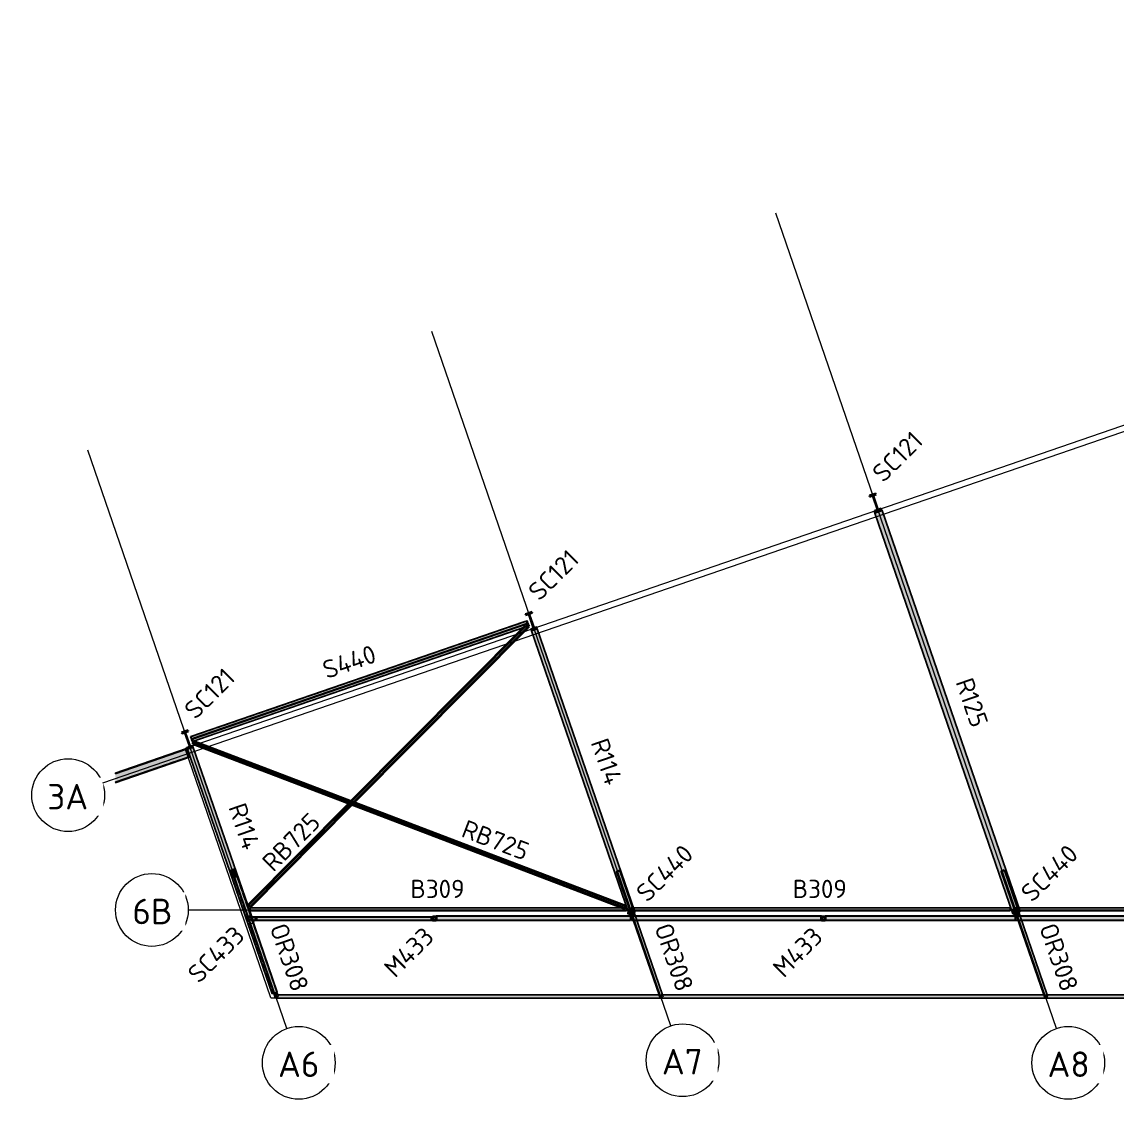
# Model space of a CAD drawing. Header units: millimetres. Extents: x 665 to 191693, y 5858 to 4040956.
# Drawn here: x 80301 to 110407, y 3964374 to 3994255 of the extents above; entities that cross this region are included whole.
import ezdxf

# ---------------------------------------------------------------- set-up
doc = ezdxf.new("R2010")
doc.units = ezdxf.units.MM
doc.linetypes.add('Dash', pattern=[7, 5, -2])
doc.linetypes.add('Hidden Half', pattern=[3, 2, -1])
for name, color, linetype, lineweight in [('A-270-M_ROOF', 132, 'Continuous', 13), ('S-280-A_COLUMN', 171, 'Continuous', 18), ('S-280-A_STRUCT_FRAME', 2, 'Continuous', 18), ('S-280-M_COLUMN', 52, 'Continuous', 13), ('S-280-M_STRUCT_FRAME', 12, 'Continuous', 13), ('S-280-MH_COLUMN', 52, 'Hidden Half', 13), ('Z-030-M_GRID', 191, 'Continuous', 13), ('Z-033_T_GRIDREF', 31, 'Continuous', 13)]:
    doc.layers.add(name, color=color, linetype=linetype, lineweight=lineweight)
doc.styles.add('ISOCPEUR_2', font='isocpeur.ttf', dxfattribs={"height": 700})
doc.styles.add('ISOCPEUR_3', font='isocpeur.ttf', dxfattribs={"height": 500})

# ---------------------------------------------------------------- blocks, each defined once
blk = doc.blocks.new('25021-APA-ZZ-ZZ-M3-AR-000001_V3_rvt-2-S6_001 - LOWER ROOF FRAMING - PART 2')
at = {"layer": 'A-270-M_ROOF', "color": 253, "lineweight": 5}
for p, q in [((-2341105, 3993863), (-2397972, 3974281)), ((-2395614, 3967434), (-2397972, 3974281)), ((-2395614, 3967434), (-2298263, 3967434))]:
    blk.add_line(p, q, dxfattribs=at)
blk = doc.blocks.new('NRP_Column-Steel-UB - SC121 - 460UB67_1-4110092-S6_001 - LOWER ROOF FRAMING - PART 2')
at = {"layer": 'S-280-M_COLUMN', "lineweight": 35}
for p, q in [((95, 453.8), (-95, 453.8)), ((-95, 453.8), (-95, 441.1)), ((-95, 441.1), (-15.65, 441.1)), ((-4.25, 429.7), (-4.25, 24.1)), ((4.25, 24.1), (4.25, 429.7)), ((15.65, 441.1), (95, 441.1)), ((95, 441.1), (95, 453.8)), ((-15.65, 12.7), (-95, 12.7)), ((-95, 12.7), (-95, 0)), ((-95, 0), (95, 0)), ((95, 12.7), (15.65, 12.7)), ((95, 0), (95, 12.7))]:
    blk.add_line(p, q, dxfattribs=at)
for centre, start, end in [((-15.65, 429.7), 0, 90), ((-15.65, 429.7), 0, 90), ((15.65, 429.7), 90, 180), ((15.65, 429.7), 90, 180), ((-15.65, 24.1), 270, 0), ((-15.65, 24.1), 270, 0), ((15.65, 24.1), 180, 270), ((15.65, 24.1), 180, 270)]:
    blk.add_arc(centre, 11.4, start, end, dxfattribs=at)
blk = doc.blocks.new('NRP_Framing-Steel-SHS - WH437 - 125x125x5_0SHS-4144070-S6_001 - LOWER ROOF FRAMING - PART 2')
at = {"layer": 'S-280-M_STRUCT_FRAME', "linetype": 'Dash', "lineweight": 25}
blk.add_hatch(color=256, dxfattribs=at).paths.add_polyline_path([(2688, -63), (2688, 62), (-2653, 62), (-2653, -63), (2309, -63)])
at = {"layer": 'S-280-M_STRUCT_FRAME', "lineweight": 25}
for p, q in [((-2653, -63), (-2653, 62)), ((2688, 62), (-2653, 62)), ((2688, 62), (2688, -63)), ((-2653, -63), (2688, -63))]:
    blk.add_line(p, q, dxfattribs=at)
at = {"layer": 'S-280-M_STRUCT_FRAME', "linetype": 'Dash', "lineweight": 25}
for p, q in [((2688, 57), (-2653, 57)), ((2688, -58), (-2653, -58))]:
    blk.add_line(p, q, dxfattribs=at)
blk = doc.blocks.new('NRP_Framing-Steel-SHS - WH437 - 125x125x5_0SHS-4144099-S6_001 - LOWER ROOF FRAMING - PART 2')
at = {"layer": 'S-280-M_STRUCT_FRAME', "linetype": 'Dash', "lineweight": 25}
blk.add_hatch(color=256, dxfattribs=at).paths.add_polyline_path([(2631, -63), (2631, 62), (-2592, 62), (-2592, -63), (2255, -63)])
at = {"layer": 'S-280-M_STRUCT_FRAME', "lineweight": 25}
for p, q in [((-2592, -63), (-2592, 62)), ((2631, 62), (-2592, 62)), ((2631, 62), (2631, -63)), ((-2592, -63), (2631, -63))]:
    blk.add_line(p, q, dxfattribs=at)
at = {"layer": 'S-280-M_STRUCT_FRAME', "linetype": 'Dash', "lineweight": 25}
for p, q in [((2631, 57), (-2592, 57)), ((2631, -58), (-2592, -58))]:
    blk.add_line(p, q, dxfattribs=at)
blk = doc.blocks.new('NRP_Framing-Steel-SHS - WB430 - 89x89x6_0SHS-3915792-S6_001 - LOWER ROOF FRAMING - PART 2')
at = {"layer": 'S-280-M_STRUCT_FRAME', "linetype": 'Dash', "lineweight": 25}
h = blk.add_hatch(color=256, dxfattribs=at)
h.paths.add_polyline_path([(-2395995, 3969562), (-2395995, 3969651), (-2396041, 3969651), (-2396041, 3969562)])
h.paths.add_polyline_path([(-2395998, 3969568), (-2396038, 3969568), (-2396038, 3969645), (-2395998, 3969645)])
for points in [[(-2395998, 3969645), (-2396038, 3969645), (-2396038, 3969568), (-2395998, 3969568)], [(-2391184, 3969562), (-2391184, 3969651), (-2395995, 3969651), (-2395995, 3969562), (-2393444, 3969562)]]:
    blk.add_hatch(color=256, dxfattribs=at).paths.add_polyline_path(points)
at = {"layer": 'S-280-M_STRUCT_FRAME', "lineweight": 25}
for p, q in [((-2395995, 3969651), (-2396041, 3969651)), ((-2396041, 3969651), (-2396041, 3969562)), ((-2396041, 3969562), (-2395995, 3969562)), ((-2396038, 3969568), (-2396038, 3969645)), ((-2396038, 3969645), (-2395998, 3969645)), ((-2395998, 3969568), (-2396038, 3969568)), ((-2395998, 3969645), (-2395998, 3969568)), ((-2395995, 3969562), (-2395995, 3969651)), ((-2391184, 3969651), (-2395995, 3969651)), ((-2395995, 3969562), (-2391184, 3969562)), ((-2391184, 3969651), (-2391184, 3969562))]:
    blk.add_line(p, q, dxfattribs=at)
blk = doc.blocks.new('NRP_Framing-Steel-PFC - B308 - 250PFC-4155613-S6_001 - LOWER ROOF FRAMING - PART 2')
at = {"layer": 'S-280-M_STRUCT_FRAME', "linetype": 'Dash', "lineweight": 25}
for points in [[(-2397934, 3974281), (-2399889, 3973608), (-2399889, 3973592), (-2397929, 3974267)], [(-2399889, 3973360), (-2397857, 3974059), (-2397929, 3974267), (-2399889, 3973592)], [(-2399889, 3973344), (-2397852, 3974045), (-2397857, 3974059), (-2399889, 3973360)]]:
    blk.add_hatch(color=256, dxfattribs=at).paths.add_polyline_path(points)
at = {"layer": 'S-280-M_STRUCT_FRAME', "lineweight": 25}
for p, q in [((-2397934, 3974281), (-2399889, 3973608)), ((-2397929, 3974267), (-2399889, 3973592)), ((-2397857, 3974059), (-2399889, 3973360)), ((-2397852, 3974045), (-2399889, 3973344)), ((-2397934, 3974281), (-2397929, 3974267)), ((-2397929, 3974267), (-2397857, 3974059)), ((-2397857, 3974059), (-2397852, 3974045))]:
    blk.add_line(p, q, dxfattribs=at)
at = {"layer": 'S-280-M_STRUCT_FRAME', "linetype": 'Dash', "lineweight": 25}
for p, q in [((-2397929, 3974267), (-2399889, 3973592)), ((-2397857, 3974059), (-2399889, 3973360))]:
    blk.add_line(p, q, dxfattribs=at)
blk = doc.blocks.new('NRP_Framing-Steel-PFC - OR308 - 250PFC-3898688-S6_001 - LOWER ROOF FRAMING - PART 2')
at = {"layer": 'S-280-M_STRUCT_FRAME', "linetype": 'Dash', "lineweight": 25}
for points in [[(-2386107, 3970895), (-2386100, 3970898), (-2386104, 3970909), (-2386112, 3970907)], [(-2384903, 3967431), (-2384877, 3967440), (-2384877, 3967514), (-2384848, 3967514), (-2386022, 3970924), (-2386107, 3970895), (-2384943, 3967514), (-2384903, 3967514)], [(-2386100, 3970898), (-2386022, 3970925), (-2386026, 3970936), (-2386103, 3970907)]]:
    blk.add_hatch(color=256, dxfattribs=at).paths.add_polyline_path(points)
at = {"layer": 'S-280-M_STRUCT_FRAME', "lineweight": 25}
for p, q in [((-2386026, 3970937), (-2386112, 3970907)), ((-2386112, 3970907), (-2386107, 3970895)), ((-2386107, 3970895), (-2386022, 3970924)), ((-2386107, 3970895), (-2384943, 3967514)), ((-2386104, 3970909), (-2386026, 3970936)), ((-2386100, 3970898), (-2386104, 3970909)), ((-2386022, 3970925), (-2386100, 3970898)), ((-2386026, 3970936), (-2386026, 3970937)), ((-2386022, 3970925), (-2386026, 3970936)), ((-2386022, 3970924), (-2386022, 3970925)), ((-2384848, 3967514), (-2386022, 3970924)), ((-2384877, 3967440), (-2384903, 3967431))]:
    blk.add_line(p, q, dxfattribs=at)
at = {"layer": 'S-280-M_STRUCT_FRAME', "linetype": 'Dash', "lineweight": 25}
for p, q in [((-2384943, 3967514), (-2384913, 3967428)), ((-2384903, 3967431), (-2384913, 3967428)), ((-2384828, 3967457), (-2384877, 3967440)), ((-2384828, 3967457), (-2384848, 3967514))]:
    blk.add_line(p, q, dxfattribs=at)
blk = doc.blocks.new('NRP_Framing-Steel-PFC - OR308 - 250PFC-V1-S6_001 - LOWER ROOF FRAMING - PART 2')
at = {"layer": 'S-280-M_STRUCT_FRAME', "linetype": 'Dash', "lineweight": 25}
for points in [[(-2375534, 3970904), (-2375527, 3970907), (-2375531, 3970918), (-2375538, 3970916)], [(-2374326, 3967441), (-2374301, 3967450), (-2374301, 3967514), (-2374272, 3967514), (-2375449, 3970933), (-2375534, 3970904), (-2374367, 3967514), (-2374326, 3967514)], [(-2375527, 3970907), (-2375449, 3970934), (-2375453, 3970945), (-2375530, 3970916)]]:
    blk.add_hatch(color=256, dxfattribs=at).paths.add_polyline_path(points)
at = {"layer": 'S-280-M_STRUCT_FRAME', "lineweight": 25}
for p, q in [((-2375453, 3970946), (-2375538, 3970916)), ((-2375538, 3970916), (-2375534, 3970904)), ((-2375534, 3970904), (-2375449, 3970933)), ((-2375534, 3970904), (-2374367, 3967514)), ((-2375531, 3970918), (-2375453, 3970945)), ((-2375527, 3970907), (-2375531, 3970918)), ((-2375449, 3970934), (-2375527, 3970907)), ((-2375453, 3970945), (-2375453, 3970946)), ((-2375449, 3970934), (-2375453, 3970945)), ((-2375449, 3970933), (-2375449, 3970934)), ((-2374272, 3967514), (-2375449, 3970933)), ((-2374301, 3967450), (-2374326, 3967441))]:
    blk.add_line(p, q, dxfattribs=at)
at = {"layer": 'S-280-M_STRUCT_FRAME', "linetype": 'Dash', "lineweight": 25}
for p, q in [((-2374367, 3967514), (-2374340, 3967437)), ((-2374326, 3967441), (-2374340, 3967437)), ((-2374255, 3967466), (-2374301, 3967450)), ((-2374255, 3967466), (-2374272, 3967514))]:
    blk.add_line(p, q, dxfattribs=at)
blk = doc.blocks.new('NRP_Framing-Steel-EA - RB725 - 75x75x8EA-3901759-S6_001 - LOWER ROOF FRAMING - PART 2')
at = {"layer": 'S-280-M_STRUCT_FRAME', "linetype": 'Dash', "lineweight": 35}
for points in [[(-2385913, 3969910), (-2397750, 3974417), (-2397752, 3974409), (-2385936, 3969910)], [(-2385873, 3969910), (-2385854, 3969961), (-2397727, 3974483), (-2397751, 3974420), (-2385906, 3969910), (-2385876, 3969910)], [(-2385906, 3969910), (-2397751, 3974420), (-2397750, 3974417), (-2385913, 3969910)], [(-2385854, 3969961), (-2385854, 3969962), (-2385876, 3969970)]]:
    blk.add_hatch(color=132, dxfattribs=at).paths.add_polyline_path(points)
at = {"layer": 'S-280-M_STRUCT_FRAME', "color": 133, "lineweight": 35}
for p, q in [((-2397727, 3974483), (-2397754, 3974413)), ((-2397754, 3974413), (-2397752, 3974409)), ((-2397751, 3974412), (-2397754, 3974413)), ((-2397752, 3974409), (-2397750, 3974417)), ((-2397752, 3974409), (-2385936, 3969910)), ((-2397751, 3974420), (-2397727, 3974483)), ((-2397750, 3974417), (-2397751, 3974420)), ((-2397751, 3974420), (-2385906, 3969910)), ((-2397750, 3974417), (-2385913, 3969910)), ((-2397727, 3974483), (-2397727, 3974483)), ((-2397727, 3974483), (-2385854, 3969962)), ((-2397727, 3974483), (-2385854, 3969961)), ((-2385854, 3969961), (-2385873, 3969910)), ((-2385854, 3969962), (-2385854, 3969961))]:
    blk.add_line(p, q, dxfattribs=at)
at = {"layer": 'S-280-M_STRUCT_FRAME', "color": 133, "linetype": 'Dash', "lineweight": 35}
for p, q in [((-2397727, 3974483), (-2397727, 3974483)), ((-2385936, 3969909), (-2385879, 3969888)), ((-2385913, 3969909), (-2385876, 3969895)), ((-2385906, 3969909), (-2385878, 3969899)), ((-2385876, 3969895), (-2385879, 3969888)), ((-2385874, 3969909), (-2385878, 3969899)), ((-2385878, 3969899), (-2385876, 3969895)), ((-2385854, 3969962), (-2385854, 3969961))]:
    blk.add_line(p, q, dxfattribs=at)
blk = doc.blocks.new('NRP_Framing-Steel-EA - RB725 - 75x75x8EA-3901991-S6_001 - LOWER ROOF FRAMING - PART 2')
at = {"layer": 'S-280-M_STRUCT_FRAME', "linetype": 'Dash', "lineweight": 35}
h = blk.add_hatch(color=132, dxfattribs=at)
h.paths.add_polyline_path([(-2396185, 3969926), (-2393384, 3972746), (-2393461, 3972775), (-2396238, 3969979)])
h.paths.add_polyline_path([(-2393324, 3972806), (-2388515, 3977647), (-2388522, 3977654), (-2388662, 3977606), (-2393400, 3972836)])
at = {"layer": 'S-280-M_STRUCT_FRAME', "color": 133, "lineweight": 35}
for p, q in [((-2388662, 3977606), (-2393401, 3972835)), ((-2388662, 3977606), (-2393401, 3972835)), ((-2393324, 3972806), (-2388515, 3977647)), ((-2388522, 3977654), (-2388515, 3977647)), ((-2388516, 3977651), (-2388520, 3977655)), ((-2388515, 3977647), (-2388516, 3977651)), ((-2393461, 3972775), (-2396238, 3969979)), ((-2393461, 3972775), (-2396238, 3969979)), ((-2396185, 3969926), (-2393384, 3972746)), ((-2396185, 3969926), (-2396238, 3969979)), ((-2396238, 3969979), (-2396238, 3969979))]:
    blk.add_line(p, q, dxfattribs=at)
at = {"layer": 'S-280-M_STRUCT_FRAME', "color": 133, "linetype": 'Dash', "lineweight": 35}
for p, q in [((-2388568, 3977700), (-2388662, 3977606)), ((-2388569, 3977700), (-2388662, 3977606)), ((-2388521, 3977653), (-2388569, 3977700)), ((-2388569, 3977700), (-2388568, 3977700)), ((-2388568, 3977700), (-2388522, 3977654)), ((-2388520, 3977655), (-2388522, 3977657)), ((-2388522, 3977657), (-2388521, 3977653)), ((-2393401, 3972835), (-2393461, 3972775)), ((-2393401, 3972835), (-2393460, 3972775)), ((-2393384, 3972746), (-2393324, 3972806)), ((-2396238, 3969979), (-2396238, 3969979))]:
    blk.add_line(p, q, dxfattribs=at)
blk = doc.blocks.new('NRP_Framing-Steel-PFC - B309 - 300PFC-4143857-S6_001 - LOWER ROOF FRAMING - PART 2')
at = {"layer": 'S-280-M_STRUCT_FRAME', "linetype": 'Dash', "lineweight": 25}
for points in [[(-2396178, 3969910), (-2396183, 3969910), (-2396183, 3969828), (-2396178, 3969828)], [(-2396178, 3969820), (-2396178, 3969820), (-2396178, 3969828), (-2396183, 3969828), (-2396183, 3969820)], [(-2396178, 3969820), (-2385838, 3969820), (-2385838, 3969910), (-2396178, 3969910), (-2396178, 3969846)]]:
    blk.add_hatch(color=256, dxfattribs=at).paths.add_polyline_path(points)
at = {"layer": 'S-280-M_STRUCT_FRAME', "lineweight": 25}
for p, q in [((-2396183, 3969828), (-2396183, 3969910)), ((-2396183, 3969910), (-2396183, 3969910)), ((-2396183, 3969910), (-2396183, 3969820)), ((-2396178, 3969910), (-2396183, 3969910)), ((-2396178, 3969828), (-2396183, 3969828)), ((-2396183, 3969820), (-2396178, 3969820)), ((-2396178, 3969820), (-2396178, 3969910)), ((-2396178, 3969910), (-2396178, 3969910)), ((-2396178, 3969910), (-2396178, 3969828)), ((-2385838, 3969910), (-2396178, 3969910)), ((-2396178, 3969820), (-2385838, 3969820)), ((-2385838, 3969910), (-2385838, 3969820))]:
    blk.add_line(p, q, dxfattribs=at)
at = {"layer": 'S-280-M_STRUCT_FRAME', "linetype": 'Dash', "lineweight": 25}
for p, q in [((-2396183, 3969910), (-2396183, 3969910)), ((-2396183, 3969910), (-2396183, 3969910)), ((-2396178, 3969910), (-2396178, 3969910)), ((-2396178, 3969910), (-2396178, 3969910)), ((-2396178, 3969828), (-2396178, 3969828))]:
    blk.add_line(p, q, dxfattribs=at)
blk = doc.blocks.new('NRP_Framing-Steel-PFC - B309 - 300PFC-3900281-S6_001 - LOWER ROOF FRAMING - PART 2')
at = {"layer": 'S-280-M_STRUCT_FRAME', "linetype": 'Dash', "lineweight": 25}
blk.add_hatch(color=256, dxfattribs=at).paths.add_polyline_path([(-2375286, 3969820), (-2375286, 3969910), (-2385651, 3969910), (-2385622, 3969826), (-2385644, 3969826), (-2385642, 3969820), (-2375531, 3969820)])
for p, q in [((-2385718, 3969828), (-2385718, 3969910)), ((-2385718, 3969910), (-2385718, 3969910)), ((-2385718, 3969910), (-2385718, 3969820)), ((-2385713, 3969910), (-2385718, 3969910)), ((-2385718, 3969910), (-2385718, 3969910)), ((-2385713, 3969828), (-2385718, 3969828)), ((-2385718, 3969820), (-2385713, 3969820)), ((-2385713, 3969820), (-2385713, 3969910)), ((-2385713, 3969910), (-2385713, 3969910)), ((-2385713, 3969910), (-2385713, 3969828)), ((-2385651, 3969910), (-2385713, 3969910)), ((-2385713, 3969910), (-2385713, 3969910)), ((-2385713, 3969828), (-2385713, 3969828)), ((-2385713, 3969820), (-2385642, 3969820))]:
    blk.add_line(p, q, dxfattribs=at)
at = {"layer": 'S-280-M_STRUCT_FRAME', "lineweight": 25}
for p, q in [((-2375286, 3969910), (-2385651, 3969910)), ((-2385642, 3969820), (-2375286, 3969820)), ((-2375286, 3969910), (-2375286, 3969820))]:
    blk.add_line(p, q, dxfattribs=at)
blk = doc.blocks.new('NRP_Framing-Steel-PFC - B309 - 300PFC-V11-S6_001 - LOWER ROOF FRAMING - PART 2')
at = {"layer": 'S-280-M_STRUCT_FRAME', "linetype": 'Dash', "lineweight": 25}
blk.add_hatch(color=256, dxfattribs=at).paths.add_polyline_path([(-2364709, 3969820), (-2364709, 3969910), (-2375051, 3969910), (-2375020, 3969820), (-2364957, 3969820)])
for p, q in [((-2375142, 3969828), (-2375142, 3969910)), ((-2375142, 3969910), (-2375142, 3969910)), ((-2375142, 3969910), (-2375142, 3969820)), ((-2375137, 3969910), (-2375142, 3969910)), ((-2375142, 3969910), (-2375142, 3969910)), ((-2375137, 3969828), (-2375142, 3969828)), ((-2375142, 3969820), (-2375137, 3969820)), ((-2375137, 3969820), (-2375137, 3969910)), ((-2375137, 3969910), (-2375137, 3969910)), ((-2375137, 3969910), (-2375137, 3969828)), ((-2375051, 3969910), (-2375137, 3969910)), ((-2375137, 3969910), (-2375137, 3969910)), ((-2375137, 3969828), (-2375137, 3969828)), ((-2375137, 3969820), (-2375020, 3969820))]:
    blk.add_line(p, q, dxfattribs=at)
at = {"layer": 'S-280-M_STRUCT_FRAME', "lineweight": 25}
for p, q in [((-2364709, 3969910), (-2375051, 3969910)), ((-2375020, 3969820), (-2364709, 3969820)), ((-2364709, 3969910), (-2364709, 3969820))]:
    blk.add_line(p, q, dxfattribs=at)
blk = doc.blocks.new('NRP_Framing-Steel-SHS - S440 - 150x150x5_0SHS-3901542-S6_001 - LOWER ROOF FRAMING - PART 2')
at = {"layer": 'S-280-M_STRUCT_FRAME', "linetype": 'Dash', "lineweight": 25}
for p, q in [((4798, 70), (-4892, 70)), ((4892, 70), (4798, 70)), ((-4798, -70), (-4892, -70)), ((4892, -70), (-4798, -70))]:
    blk.add_line(p, q, dxfattribs=at)
blk = doc.blocks.new('NRP_Framing-Steel-SHS - WH433 - 100x100x5_0SHS-4145821-S6_001 - LOWER ROOF FRAMING - PART 2')
at = {"layer": 'S-280-M_STRUCT_FRAME', "linetype": 'Dash', "lineweight": 25}
blk.add_hatch(color=256, dxfattribs=at).paths.add_polyline_path([(2528, -50), (2528, 50), (-2447, 50), (-2412, -50), (-2346, -50), (-2346, 39), (2510, 39), (2510, -50)])
for p, q in [((-2454, -50), (-2454, 50)), ((-2447, 50), (-2454, 50)), ((-2445, 45), (-2454, 45)), ((2528, 45), (-2445, 45)), ((-2414, -45), (-2454, -45)), ((-2454, -50), (-2412, -50)), ((-2346, -45), (-2414, -45)), ((2510, -45), (-2346, -45)), ((2528, -45), (2510, -45))]:
    blk.add_line(p, q, dxfattribs=at)
at = {"layer": 'S-280-M_STRUCT_FRAME', "lineweight": 25}
for p, q in [((2528, 50), (-2447, 50)), ((2528, 50), (2528, -50)), ((-2412, -50), (-2346, -50)), ((2510, -50), (2528, -50))]:
    blk.add_line(p, q, dxfattribs=at)
blk = doc.blocks.new('NRP_Framing-Steel-SHS - WH437 - 125x125x5_0SHS-4144069-S6_001 - LOWER ROOF FRAMING - PART 2')
at = {"layer": 'S-280-M_STRUCT_FRAME', "linetype": 'Dash', "lineweight": 25}
h = blk.add_hatch(color=256, dxfattribs=at)
h.paths.add_polyline_path([(2592, -63), (2592, 62), (-2525, 62), (-2482, -63), (2518, -63)])
h.paths.add_polyline_path([(-2577, -63), (-2620, 62), (-2628, 62), (-2628, -63)])
at = {"layer": 'S-280-M_STRUCT_FRAME', "lineweight": 25}
for p, q in [((-2628, -63), (-2628, 62)), ((-2620, 62), (-2628, 62)), ((2592, 62), (-2525, 62)), ((2592, 62), (2592, -63)), ((-2628, -63), (-2577, -63)), ((-2482, -63), (2592, -63))]:
    blk.add_line(p, q, dxfattribs=at)
at = {"layer": 'S-280-M_STRUCT_FRAME', "linetype": 'Dash', "lineweight": 25}
for p, q in [((-2618, 57), (-2628, 57)), ((-2525, 62), (-2620, 62)), ((-2523, 57), (-2618, 57)), ((2592, 57), (-2523, 57)), ((-2579, -58), (-2628, -58)), ((-2484, -58), (-2579, -58)), ((-2577, -63), (-2482, -63)), ((2592, -58), (-2484, -58))]:
    blk.add_line(p, q, dxfattribs=at)
blk = doc.blocks.new('NRP_Framing-Steel-SHS - WH437 - 125x125x5_0SHS-4144098-S6_001 - LOWER ROOF FRAMING - PART 2')
at = {"layer": 'S-280-M_STRUCT_FRAME', "linetype": 'Dash', "lineweight": 25}
h = blk.add_hatch(color=256, dxfattribs=at)
h.paths.add_polyline_path([(3132, -63), (3132, 62), (-3075, 62), (-3032, -63), (-2163, -63)])
h.paths.add_polyline_path([(-3127, -63), (-3170, 62), (-3196, 62), (-3196, -63)])
at = {"layer": 'S-280-M_STRUCT_FRAME', "lineweight": 25}
for p, q in [((-3196, -63), (-3196, 62)), ((-3170, 62), (-3196, 62)), ((3132, 62), (-3075, 62)), ((3132, 62), (3132, -63)), ((-3196, -63), (-3127, -63)), ((-3032, -63), (3132, -63))]:
    blk.add_line(p, q, dxfattribs=at)
at = {"layer": 'S-280-M_STRUCT_FRAME', "linetype": 'Dash', "lineweight": 25}
for p, q in [((-3168, 57), (-3196, 57)), ((-3075, 62), (-3170, 62)), ((-3073, 57), (-3168, 57)), ((3132, 57), (-3073, 57)), ((-3129, -58), (-3196, -58)), ((-3034, -58), (-3129, -58)), ((-3127, -63), (-3032, -63)), ((3132, -58), (-3034, -58))]:
    blk.add_line(p, q, dxfattribs=at)
blk = doc.blocks.new('NRP_Framing-Steel-SHS - WB430 - 89x89x6_0SHS-4145822-S6_001 - LOWER ROOF FRAMING - PART 2')
at = {"layer": 'S-280-M_STRUCT_FRAME', "linetype": 'Dash', "lineweight": 25}
for p, q in [((-2396150, 3969562), (-2396150, 3969651)), ((-2396041, 3969651), (-2396150, 3969651)), ((-2396150, 3969562), (-2396149, 3969562)), ((-2391204, 3969651), (-2391204, 3969562)), ((-2391202, 3969568), (-2391202, 3969645)), ((-2391202, 3969645), (-2391169, 3969645)), ((-2391169, 3969568), (-2391202, 3969568)), ((-2391166, 3969651), (-2391184, 3969651)), ((-2391169, 3969645), (-2391169, 3969568)), ((-2391167, 3969562), (-2391166, 3969562))]:
    blk.add_line(p, q, dxfattribs=at)
at = {"layer": 'S-280-M_STRUCT_FRAME', "lineweight": 25}
blk.add_line((-2391166, 3969562), (-2391166, 3969651), dxfattribs=at)
blk = doc.blocks.new('NRP_Framing-Steel-EA - WB725 - 75x75x8EA-3966787-S6_001 - LOWER ROOF FRAMING - PART 2')
at = {"layer": 'S-280-M_STRUCT_FRAME', "linetype": 'Dash', "lineweight": 25}
for points in [[(-2397795, 3974549), (-2388635, 3977703), (-2388657, 3977767), (-2397817, 3974613), (-2397795, 3974550)], [(-2397767, 3974550), (-2388543, 3977728), (-2388545, 3977734), (-2397769, 3974558)], [(-2397795, 3974541), (-2397767, 3974550), (-2397769, 3974558), (-2397795, 3974549), (-2397817, 3974613), (-2397820, 3974611)]]:
    blk.add_hatch(color=256, dxfattribs=at).paths.add_polyline_path(points)
at = {"layer": 'S-280-M_STRUCT_FRAME', "lineweight": 25}
for p, q in [((-2397817, 3974613), (-2388657, 3977767)), ((-2397769, 3974558), (-2388545, 3977734)), ((-2388545, 3977734), (-2388542, 3977727)), ((-2397767, 3974550), (-2393169, 3976134)), ((-2397817, 3974613), (-2397820, 3974611)), ((-2397820, 3974611), (-2397795, 3974541)), ((-2397795, 3974549), (-2397817, 3974613)), ((-2397769, 3974558), (-2397795, 3974549)), ((-2397795, 3974541), (-2397767, 3974550)), ((-2397767, 3974550), (-2397769, 3974558))]:
    blk.add_line(p, q, dxfattribs=at)
at = {"layer": 'S-280-M_STRUCT_FRAME', "linetype": 'Dash', "lineweight": 25}
for p, q in [((-2388593, 3977789), (-2388571, 3977725)), ((-2388543, 3977727), (-2388542, 3977727))]:
    blk.add_line(p, q, dxfattribs=at)
blk = doc.blocks.new('NRP_Framing-Steel-EA - WB725 - 75x75x8EA-V6-S6_001 - LOWER ROOF FRAMING - PART 2')
at = {"layer": 'S-280-M_STRUCT_FRAME', "linetype": 'Dash', "lineweight": 25}
for points in [[(-2397793, 3974533), (-2388569, 3977709), (-2388572, 3977717), (-2397795, 3974540), (-2397795, 3974538)], [(-2397681, 3974501), (-2388521, 3977655), (-2388543, 3977718), (-2397703, 3974564), (-2397692, 3974533)], [(-2388521, 3977655), (-2388518, 3977656), (-2388543, 3977727), (-2388572, 3977717), (-2388569, 3977709), (-2388543, 3977718)]]:
    blk.add_hatch(color=256, dxfattribs=at).paths.add_polyline_path(points)
at = {"layer": 'S-280-M_STRUCT_FRAME', "lineweight": 25}
for p, q in [((-2388569, 3977709), (-2397793, 3974533)), ((-2388521, 3977655), (-2397681, 3974501)), ((-2388572, 3977717), (-2393169, 3976134)), ((-2388543, 3977727), (-2388572, 3977717)), ((-2388572, 3977717), (-2388569, 3977709)), ((-2388569, 3977709), (-2388543, 3977718)), ((-2388518, 3977656), (-2388543, 3977727)), ((-2388543, 3977718), (-2388521, 3977655)), ((-2388521, 3977655), (-2388518, 3977656)), ((-2397793, 3974533), (-2397796, 3974540))]:
    blk.add_line(p, q, dxfattribs=at)
at = {"layer": 'S-280-M_STRUCT_FRAME', "linetype": 'Dash', "lineweight": 25}
for p, q in [((-2397795, 3974541), (-2397796, 3974540)), ((-2397745, 3974478), (-2397767, 3974542))]:
    blk.add_line(p, q, dxfattribs=at)
blk = doc.blocks.new('NRP_Framing-Steel-PFC - B308 - 250PFC-V7-S6_001 - LOWER ROOF FRAMING - PART 2')
at = {"layer": 'S-280-M_STRUCT_FRAME', "linetype": 'Dash', "lineweight": 25}
for points in [[(-2374301, 3967432), (-2374301, 3967450), (-2374305, 3967449), (-2374305, 3967432)], [(-2374305, 3967424), (-2374301, 3967424), (-2374301, 3967432), (-2374305, 3967432), (-2374305, 3967437)], [(-2363750, 3967424), (-2363750, 3967514), (-2374301, 3967514), (-2374301, 3967424), (-2374108, 3967424)]]:
    blk.add_hatch(color=256, dxfattribs=at).paths.add_polyline_path(points)
for p, q in [((-2374305, 3967449), (-2374305, 3967514)), ((-2374305, 3967514), (-2374305, 3967514)), ((-2374305, 3967514), (-2374305, 3967449)), ((-2374301, 3967514), (-2374305, 3967514)), ((-2374305, 3967514), (-2374305, 3967514)), ((-2374301, 3967514), (-2374301, 3967514)), ((-2374301, 3967514), (-2374301, 3967450)), ((-2374301, 3967514), (-2374301, 3967514)), ((-2374301, 3967432), (-2374301, 3967432))]:
    blk.add_line(p, q, dxfattribs=at)
at = {"layer": 'S-280-M_STRUCT_FRAME', "lineweight": 25}
for p, q in [((-2374305, 3967432), (-2374305, 3967449)), ((-2374305, 3967449), (-2374305, 3967424)), ((-2374301, 3967432), (-2374305, 3967432)), ((-2374305, 3967424), (-2374301, 3967424)), ((-2374301, 3967424), (-2374301, 3967514)), ((-2363750, 3967514), (-2374301, 3967514)), ((-2374301, 3967450), (-2374301, 3967432)), ((-2374301, 3967424), (-2363750, 3967424)), ((-2363750, 3967514), (-2363750, 3967424))]:
    blk.add_line(p, q, dxfattribs=at)
blk = doc.blocks.new('NRP_Framing-Steel-PFC - B308 - 250PFC-V8-S6_001 - LOWER ROOF FRAMING - PART 2')
at = {"layer": 'S-280-M_STRUCT_FRAME', "linetype": 'Dash', "lineweight": 25}
for points in [[(-2384881, 3967432), (-2384877, 3967432), (-2384877, 3967440), (-2384881, 3967439)], [(-2384881, 3967424), (-2384877, 3967424), (-2384877, 3967432), (-2384881, 3967432), (-2384881, 3967428)], [(-2374326, 3967424), (-2374326, 3967514), (-2384877, 3967514), (-2384877, 3967424), (-2380553, 3967424)]]:
    blk.add_hatch(color=256, dxfattribs=at).paths.add_polyline_path(points)
for p, q in [((-2384881, 3967439), (-2384881, 3967514)), ((-2384881, 3967514), (-2384881, 3967514)), ((-2384881, 3967514), (-2384881, 3967439)), ((-2384877, 3967514), (-2384881, 3967514)), ((-2384881, 3967514), (-2384881, 3967514)), ((-2384877, 3967514), (-2384877, 3967514)), ((-2384877, 3967514), (-2384877, 3967440)), ((-2384877, 3967514), (-2384877, 3967514)), ((-2384877, 3967432), (-2384877, 3967432))]:
    blk.add_line(p, q, dxfattribs=at)
at = {"layer": 'S-280-M_STRUCT_FRAME', "lineweight": 25}
for p, q in [((-2384881, 3967432), (-2384881, 3967439)), ((-2384881, 3967439), (-2384881, 3967424)), ((-2384877, 3967432), (-2384881, 3967432)), ((-2384881, 3967424), (-2384877, 3967424)), ((-2384877, 3967424), (-2384877, 3967514)), ((-2374326, 3967514), (-2384877, 3967514)), ((-2384877, 3967440), (-2384877, 3967432)), ((-2384877, 3967424), (-2374326, 3967424)), ((-2374326, 3967514), (-2374326, 3967424))]:
    blk.add_line(p, q, dxfattribs=at)
blk = doc.blocks.new('NRP_Framing-Steel-PFC - B308 - 250PFC-4000334-S6_001 - LOWER ROOF FRAMING - PART 2')
at = {"layer": 'S-280-M_STRUCT_FRAME', "linetype": 'Dash', "lineweight": 25}
for points in [[(-2395470, 3967432), (-2395466, 3967432), (-2395466, 3967447), (-2395470, 3967445), (-2395470, 3967437)], [(-2395470, 3967424), (-2395466, 3967424), (-2395466, 3967432), (-2395470, 3967432), (-2395470, 3967437)], [(-2395466, 3967424), (-2384903, 3967424), (-2384903, 3967514), (-2395466, 3967514)]]:
    blk.add_hatch(color=256, dxfattribs=at).paths.add_polyline_path(points)
for p, q in [((-2395470, 3967445), (-2395470, 3967514)), ((-2395470, 3967514), (-2395470, 3967514)), ((-2395470, 3967514), (-2395470, 3967445)), ((-2395466, 3967514), (-2395470, 3967514)), ((-2395470, 3967514), (-2395470, 3967514)), ((-2395466, 3967514), (-2395466, 3967514)), ((-2395466, 3967514), (-2395466, 3967447)), ((-2395466, 3967514), (-2395466, 3967514)), ((-2395466, 3967432), (-2395466, 3967432))]:
    blk.add_line(p, q, dxfattribs=at)
at = {"layer": 'S-280-M_STRUCT_FRAME', "lineweight": 25}
for p, q in [((-2395470, 3967432), (-2395470, 3967445)), ((-2395470, 3967445), (-2395470, 3967424)), ((-2395466, 3967432), (-2395470, 3967432)), ((-2395470, 3967424), (-2395466, 3967424)), ((-2395466, 3967424), (-2395466, 3967514)), ((-2384903, 3967514), (-2395466, 3967514)), ((-2395466, 3967447), (-2395466, 3967432)), ((-2395466, 3967424), (-2384903, 3967424)), ((-2384903, 3967514), (-2384903, 3967424))]:
    blk.add_line(p, q, dxfattribs=at)
blk = doc.blocks.new('Grid - NRP_Grid-Head-320187-S6_001 - LOWER ROOF FRAMING - PART 2')
at = {"layer": 'Z-033_T_GRIDREF'}
blk.add_circle((0, 0), 5, dxfattribs=at)

msp = doc.modelspace()

# ---------------------------------------------------------------- hatches: boundary and pattern name
at = {"layer": 'S-280-M_STRUCT_FRAME', "lineweight": 5}
for points in [[(103750, 3980756), (103844, 3980789), (103836, 3980813), (103742, 3980781)], [(107543, 3969742), (107615, 3969766), (107219, 3970916), (107304, 3970945), (107700, 3969796), (107740, 3969810), (103948, 3980824), (103750, 3980755), (107521, 3969805)], [(103854, 3980792), (103948, 3980824), (103939, 3980849), (103845, 3980817), (103846, 3980813)], [(94312, 3977519), (94387, 3977544), (94382, 3977558), (94307, 3977533)], [(94393, 3977546), (94468, 3977572), (94463, 3977586), (94388, 3977560)], [(84857, 3974263), (84932, 3974289), (84927, 3974303), (84852, 3974277)], [(86516, 3969445), (86523, 3969447), (86013, 3970929), (86155, 3970978), (86665, 3969496), (86672, 3969499), (85013, 3974316), (84857, 3974263), (86291, 3970099)], [(84938, 3974291), (85013, 3974317), (85006, 3974330), (84933, 3974305)], [(86086, 3970733), (86218, 3970779), (86152, 3970970), (86020, 3970924), (86083, 3970740)], [(87180, 3967539), (87322, 3967588), (86225, 3970773), (86083, 3970725), (86299, 3970099)], [(87264, 3967437), (87291, 3967447), (87292, 3967514), (87333, 3967514), (87309, 3967584), (87224, 3967555), (87229, 3967539)]]:
    msp.add_hatch(color=256, dxfattribs=at).paths.add_polyline_path(points)
at = {"layer": 'S-280-M_STRUCT_FRAME'}
h = msp.add_hatch(color=256, dxfattribs=at)
h.paths.add_polyline_path([(103854, 3980792), (103845, 3980817), (103836, 3980813), (103844, 3980789)])
h.paths.add_polyline_path([(103948, 3980824), (103948, 3980824), (103854, 3980792)])
at = {"layer": 'S-280-M_STRUCT_FRAME', "lineweight": 5}
h = msp.add_hatch(color=256, dxfattribs=at)
h.paths.add_polyline_path([(84987, 3974470), (85076, 3974501), (85054, 3974564), (84965, 3974533)])
h.paths.add_polyline_path([(94122, 3977703), (94211, 3977734), (94189, 3977797), (94100, 3977767), (94117, 3977717)])
h = msp.add_hatch(color=256, dxfattribs=at)
h.paths.add_polyline_path([(96988, 3969747), (97039, 3969765), (96646, 3970907), (96731, 3970936), (97113, 3969826), (97136, 3969826), (94468, 3977572), (94312, 3977518), (96961, 3969826)])
h.paths.add_polyline_path([(97124, 3969794), (97144, 3969801), (97138, 3969820), (97115, 3969820)])
at = {"layer": 'S-280-M_STRUCT_FRAME'}
h = msp.add_hatch(color=256, dxfattribs=at)
h.paths.add_polyline_path([(94393, 3977546), (94388, 3977560), (94382, 3977558), (94387, 3977544)])
h.paths.add_polyline_path([(94468, 3977572), (94468, 3977572), (94393, 3977546)])
h = msp.add_hatch(color=256, dxfattribs=at)
h.paths.add_polyline_path([(84938, 3974291), (84933, 3974305), (84927, 3974303), (84932, 3974289)])
h.paths.add_polyline_path([(85013, 3974316), (85013, 3974317), (84938, 3974291)])
at = {"layer": 'S-280-M_STRUCT_FRAME', "lineweight": 5}
h = msp.add_hatch(color=256, dxfattribs=at)
h.paths.add_polyline_path([(86083, 3970725), (86225, 3970773), (86155, 3970978), (86013, 3970929)])
h.paths.add_polyline_path([(86086, 3970733), (86020, 3970924), (86152, 3970970), (86218, 3970779), (86090, 3970735)])

# ---------------------------------------------------------------- linework, layer by layer
at = {"layer": 'S-280-M_COLUMN', "lineweight": 35}
for p, q in [((96980, 3969732), (96980, 3969771)), ((97130, 3969796), (97130, 3969778)), ((107701, 3969792), (107701, 3969796)), ((107706, 3969798), (107706, 3969778)), ((91591, 3969662), (91691, 3969662)), ((91591, 3969562), (91591, 3969662)), ((91691, 3969562), (91591, 3969562)), ((91596, 3969657), (91596, 3969567)), ((91686, 3969657), (91596, 3969657)), ((91596, 3969567), (91686, 3969567)), ((91686, 3969567), (91686, 3969657)), ((91691, 3969662), (91691, 3969562)), ((97050, 3969732), (96980, 3969732)), ((96985, 3969757), (96985, 3969737)), ((96985, 3969737), (97049, 3969737)), ((102279, 3969662), (102379, 3969662)), ((102279, 3969562), (102279, 3969662)), ((102379, 3969562), (102279, 3969562)), ((102284, 3969657), (102284, 3969567)), ((102374, 3969657), (102284, 3969657)), ((102284, 3969567), (102374, 3969567)), ((102374, 3969567), (102374, 3969657)), ((102379, 3969662), (102379, 3969562)), ((107556, 3969732), (107556, 3969746)), ((107627, 3969732), (107556, 3969732)), ((107561, 3969748), (107561, 3969737)), ((107561, 3969737), (107625, 3969737))]:
    msp.add_line(p, q, dxfattribs=at)
at = {"layer": 'S-280-M_STRUCT_FRAME', "lineweight": 25}
for p, q in [((103939, 3980850), (103741, 3980782)), ((103741, 3980782), (103742, 3980781)), ((103742, 3980781), (103836, 3980813)), ((103742, 3980781), (103750, 3980756)), ((103750, 3980755), (103948, 3980824)), ((103844, 3980789), (103750, 3980756)), ((103750, 3980756), (103750, 3980755)), ((107543, 3969742), (103750, 3980755)), ((103836, 3980813), (103844, 3980789)), ((103845, 3980817), (103939, 3980849)), ((103854, 3980792), (103845, 3980817)), ((103948, 3980824), (103854, 3980792)), ((103939, 3980849), (103939, 3980850)), ((103948, 3980824), (103939, 3980849)), ((103948, 3980824), (103948, 3980824)), ((107740, 3969810), (103948, 3980824)), ((94189, 3977797), (94100, 3977767)), ((94189, 3977797), (94211, 3977734)), ((94463, 3977587), (94307, 3977533)), ((94307, 3977533), (94382, 3977558)), ((94307, 3977533), (94307, 3977533)), ((94307, 3977533), (94312, 3977519)), ((94312, 3977518), (94468, 3977572)), ((94387, 3977544), (94312, 3977519)), ((94312, 3977519), (94312, 3977518)), ((96988, 3969747), (94312, 3977518)), ((94382, 3977558), (94387, 3977544)), ((94388, 3977560), (94463, 3977586)), ((94393, 3977546), (94388, 3977560)), ((94468, 3977572), (94393, 3977546)), ((94463, 3977586), (94463, 3977587)), ((94468, 3977572), (94463, 3977586)), ((94468, 3977572), (94468, 3977572)), ((97136, 3969826), (94468, 3977572)), ((85008, 3974331), (84852, 3974278)), ((84852, 3974277), (84927, 3974303)), ((84857, 3974263), (85013, 3974316)), ((84932, 3974289), (84857, 3974263)), ((84927, 3974303), (84932, 3974289)), ((84933, 3974305), (85008, 3974331)), ((84938, 3974291), (84933, 3974305)), ((85013, 3974317), (84938, 3974291)), ((84987, 3974470), (84965, 3974533)), ((84987, 3974470), (85076, 3974500)), ((85008, 3974331), (85008, 3974331)), ((85013, 3974317), (85008, 3974331)), ((85013, 3974316), (85013, 3974317)), ((86672, 3969499), (85013, 3974316)), ((84852, 3974278), (84852, 3974277)), ((84852, 3974277), (84857, 3974263)), ((84857, 3974263), (84857, 3974263)), ((86516, 3969445), (84857, 3974263)), ((86155, 3970978), (86013, 3970929)), ((86225, 3970773), (86155, 3970978)), ((86013, 3970929), (86083, 3970725)), ((86020, 3970924), (86152, 3970970)), ((86086, 3970733), (86020, 3970924)), ((86083, 3970725), (86225, 3970773)), ((86083, 3970725), (87180, 3967539)), ((86218, 3970779), (86086, 3970733)), ((86152, 3970970), (86218, 3970779)), ((87322, 3967588), (86225, 3970773)), ((97124, 3969794), (97144, 3969801)), ((97144, 3969801), (97138, 3969820)), ((107700, 3969796), (107740, 3969810)), ((86672, 3969499), (86665, 3969496)), ((96988, 3969747), (97039, 3969765)), ((107543, 3969742), (107615, 3969766)), ((86523, 3969447), (86516, 3969445)), ((87180, 3967539), (87322, 3967588)), ((87224, 3967555), (87264, 3967437)), ((87292, 3967447), (87264, 3967437)), ((87333, 3967514), (87309, 3967584))]:
    msp.add_line(p, q, dxfattribs=at)
at = {"layer": 'S-280-M_STRUCT_FRAME', "linetype": 'Dash', "lineweight": 25}
for p, q in [((103854, 3980792), (103854, 3980792)), ((94211, 3977734), (94238, 3977655)), ((94236, 3977655), (94238, 3977655)), ((84965, 3974533), (84938, 3974612)), ((84941, 3974612), (84938, 3974612)), ((86157, 3970928), (86072, 3970899)), ((86072, 3970899), (86077, 3970886)), ((86077, 3970886), (86162, 3970916)), ((86077, 3970886), (87224, 3967555)), ((86080, 3970901), (86158, 3970927)), ((86084, 3970890), (86080, 3970901)), ((86161, 3970916), (86084, 3970890)), ((86158, 3970927), (86157, 3970928)), ((86161, 3970916), (86158, 3970927)), ((86162, 3970916), (86161, 3970916)), ((87309, 3967584), (86162, 3970916)), ((97039, 3969765), (97124, 3969794)), ((97138, 3969820), (97136, 3969826)), ((107615, 3969766), (107700, 3969796)), ((86665, 3969496), (86523, 3969447)), ((87349, 3967466), (87292, 3967447)), ((87349, 3967466), (87333, 3967514))]:
    msp.add_line(p, q, dxfattribs=at)
at = {"layer": 'S-280-MH_COLUMN', "lineweight": 35}
for p, q in [((96980, 3969882), (97130, 3969882)), ((96980, 3969771), (96980, 3969882)), ((96985, 3969877), (96985, 3969757)), ((97125, 3969877), (96985, 3969877)), ((97125, 3969737), (97125, 3969877)), ((97130, 3969882), (97130, 3969796)), ((97130, 3969778), (97130, 3969732)), ((107556, 3969882), (107706, 3969882)), ((107556, 3969746), (107556, 3969882)), ((107561, 3969877), (107561, 3969748)), ((107701, 3969877), (107561, 3969877)), ((107701, 3969796), (107701, 3969877)), ((107701, 3969737), (107701, 3969792)), ((107706, 3969882), (107706, 3969798)), ((107706, 3969778), (107706, 3969732)), ((86495, 3969662), (86595, 3969662)), ((86495, 3969562), (86495, 3969662)), ((86595, 3969562), (86495, 3969562)), ((86500, 3969657), (86500, 3969567)), ((86590, 3969657), (86500, 3969657)), ((86500, 3969567), (86590, 3969567)), ((86590, 3969567), (86590, 3969657)), ((86595, 3969662), (86595, 3969562)), ((97049, 3969737), (97125, 3969737)), ((97130, 3969732), (97050, 3969732)), ((107625, 3969737), (107701, 3969737)), ((107706, 3969732), (107627, 3969732))]:
    msp.add_line(p, q, dxfattribs=at)
at = {"layer": 'Z-030-M_GRID'}
for p, q in [((108738, 3966591), (101023, 3988997)), ((98138, 3966662), (91568, 3985742))]:
    msp.add_line(p, q, dxfattribs=at)

# ---------------------------------------------------------------- block references
at = {"lineweight": 5}
msp.add_blockref('25021-APA-ZZ-ZZ-M3-AR-000001_V3_rvt-2-S6_001 - LOWER ROOF FRAMING - PART 2', (2482757, 0), dxfattribs=at)
at = {"layer": 'S-280-M_COLUMN', "lineweight": 35, "rotation": 19.00040712021459}
for p in [(103836, 3980828), (94381, 3977572), (84926, 3974317)]:
    msp.add_blockref('NRP_Column-Steel-UB - SC121 - 460UB67_1-4110092-S6_001 - LOWER ROOF FRAMING - PART 2', p, dxfattribs=at)
at = {"layer": 'S-280-M_STRUCT_FRAME', "linetype": 'Dash', "lineweight": 25}
for name, p in [('NRP_Framing-Steel-EA - WB725 - 75x75x8EA-3966787-S6_001 - LOWER ROOF FRAMING - PART 2', (2482757, 0)), ('NRP_Framing-Steel-EA - WB725 - 75x75x8EA-V6-S6_001 - LOWER ROOF FRAMING - PART 2', (2482757, 0)), ('NRP_Framing-Steel-PFC - OR308 - 250PFC-3898688-S6_001 - LOWER ROOF FRAMING - PART 2', (2482757, 0)), ('NRP_Framing-Steel-PFC - OR308 - 250PFC-V1-S6_001 - LOWER ROOF FRAMING - PART 2', (2482757, 0)), ('NRP_Framing-Steel-PFC - B309 - 300PFC-4143857-S6_001 - LOWER ROOF FRAMING - PART 2', (2482757, 0)), ('NRP_Framing-Steel-PFC - B309 - 300PFC-3900281-S6_001 - LOWER ROOF FRAMING - PART 2', (2482757, 0)), ('NRP_Framing-Steel-PFC - B309 - 300PFC-V11-S6_001 - LOWER ROOF FRAMING - PART 2', (2482757, 0)), ('NRP_Framing-Steel-SHS - WB430 - 89x89x6_0SHS-4145822-S6_001 - LOWER ROOF FRAMING - PART 2', (2482757, 0)), ('NRP_Framing-Steel-SHS - WH433 - 100x100x5_0SHS-4145821-S6_001 - LOWER ROOF FRAMING - PART 2', (89063, 3969612)), ('NRP_Framing-Steel-SHS - WH437 - 125x125x5_0SHS-4144069-S6_001 - LOWER ROOF FRAMING - PART 2', (99686, 3969624)), ('NRP_Framing-Steel-SHS - WH437 - 125x125x5_0SHS-4144098-S6_001 - LOWER ROOF FRAMING - PART 2', (110812, 3969624)), ('NRP_Framing-Steel-PFC - B308 - 250PFC-4000334-S6_001 - LOWER ROOF FRAMING - PART 2', (2482757, 0)), ('NRP_Framing-Steel-PFC - B308 - 250PFC-V8-S6_001 - LOWER ROOF FRAMING - PART 2', (2482757, 0)), ('NRP_Framing-Steel-PFC - B308 - 250PFC-V7-S6_001 - LOWER ROOF FRAMING - PART 2', (2482757, 0))]:
    msp.add_blockref(name, p, dxfattribs=at)
at = {"layer": 'S-280-M_STRUCT_FRAME', "linetype": 'Dash', "lineweight": 25, "rotation": 199.000407124422}
msp.add_blockref('NRP_Framing-Steel-SHS - S440 - 150x150x5_0SHS-3901542-S6_001 - LOWER ROOF FRAMING - PART 2', (89588, 3976134), dxfattribs=at)
at = {"layer": 'S-280-M_STRUCT_FRAME', "color": 133, "linetype": 'Dash', "lineweight": 35}
for name in ['NRP_Framing-Steel-EA - RB725 - 75x75x8EA-3901991-S6_001 - LOWER ROOF FRAMING - PART 2', 'NRP_Framing-Steel-EA - RB725 - 75x75x8EA-3901759-S6_001 - LOWER ROOF FRAMING - PART 2']:
    msp.add_blockref(name, (2482757, 0), dxfattribs=at)
at = {"layer": 'S-280-M_STRUCT_FRAME', "lineweight": 25}
for name, p in [('NRP_Framing-Steel-PFC - B308 - 250PFC-4155613-S6_001 - LOWER ROOF FRAMING - PART 2', (2482757, 0)), ('NRP_Framing-Steel-SHS - WB430 - 89x89x6_0SHS-3915792-S6_001 - LOWER ROOF FRAMING - PART 2', (2482757, 0)), ('NRP_Framing-Steel-SHS - WH437 - 125x125x5_0SHS-4144070-S6_001 - LOWER ROOF FRAMING - PART 2', (94344, 3969624)), ('NRP_Framing-Steel-SHS - WH437 - 125x125x5_0SHS-4144099-S6_001 - LOWER ROOF FRAMING - PART 2', (104972, 3969624))]:
    msp.add_blockref(name, p, dxfattribs=at)
at = {"layer": 'Z-033_T_GRIDREF', "xscale": 199.9999999999999, "yscale": 199.9999999999999, "zscale": 199.9999999999999}
for p, rotation in [((81572, 3973003), 109.0004071202156), ((83873, 3969847), 269.9999999999999), ((87911, 3965645), 19.0004071202151), ((98463, 3965716), 19.00040712021592), ((109064, 3965645), 19.00040712021588)]:
    msp.add_blockref('Grid - NRP_Grid-Head-320187-S6_001 - LOWER ROOF FRAMING - PART 2', p, dxfattribs=dict(at, rotation=rotation))

# ---------------------------------------------------------------- texts
at = {"layer": 'S-280-A_COLUMN', "lineweight": 13, "char_height": 500, "attachment_point": 1, "rotation": 45, "style": 'ISOCPEUR_3'}
for s, insert, width in [('SC121', (103629, 3981919), 1956.12), ('SC121', (94173, 3978664), 1956.12), ('SC121', (84718, 3975408), 1956.12), ('SC440', (97139, 3970382), 2308.86), ('SC440', (107716, 3970382), 2308.86), ('M433', (90207, 3968309), 1891.98), ('M433', (100895, 3968309), 1891.98)]:
    msp.add_mtext(s, dxfattribs=dict(at, insert=insert, width=width))
at = {"layer": 'S-280-A_STRUCT_FRAME', "lineweight": 13, "char_height": 500, "attachment_point": 1, "style": 'ISOCPEUR_3'}
for s, insert, width, rotation in [('S440', (88515, 3976661), 1875.95, 19.0004), ('R125', (106431, 3976277), 1651.48, 289.0004), ('R114', (96403, 3974616), 1571.31, 289.0004), ('R114', (86440, 3972837), 1571.31, 289.0004), ('RB725', (86856, 3971217), 2260.76, 45.1921), ('RB725', (92524, 3972339), 2260.76, 339.1528), ('OR308', (87577, 3969533), 2260.76, 289.0004), ('OR308', (98153, 3969536), 2260.76, 289.0004), ('OR308', (108729, 3969536), 2260.76, 289.0004)]:
    msp.add_mtext(s, dxfattribs=dict(at, insert=insert, width=width, rotation=rotation))
at = {"layer": 'S-280-A_STRUCT_FRAME', "lineweight": 13, "char_height": 500, "width": 1779.75, "attachment_point": 1, "style": 'ISOCPEUR_3'}
for insert in [(90979, 3970677), (101487, 3970677)]:
    msp.add_mtext('B309', dxfattribs=dict(at, insert=insert))

# ---------------------------------------------------------------- next in the draw order: texts
at = {"layer": 'Z-033_T_GRIDREF', "char_height": 700, "attachment_point": 1, "style": 'ISOCPEUR_2', "bg_fill": 3, "box_fill_scale": 1.25, "bg_fill_color": 256, "bg_fill_true_color": 13158600, "bg_fill_transparency": 0}
for s, insert, width in [('3A', (81000, 3973311), 1362.87), ('6B', (83339, 3970156), 1282.7), ('A7', (97893, 3966028), 1362.87), ('A6', (87341, 3965957), 1362.87), ('A8', (108494, 3965957), 1362.87)]:
    msp.add_mtext(s, dxfattribs=dict(at, insert=insert, width=width))

# ---------------------------------------------------------------- next in the draw order: linework, layer by layer
at = {"layer": 'Z-030-M_GRID'}
for p, q in [((143290, 3994255), (82517, 3973329)), ((87586, 3966591), (82113, 3982486)), ((84873, 3969847), (182147, 3969847))]:
    msp.add_line(p, q, dxfattribs=at)

# ---------------------------------------------------------------- next in the draw order: texts
at = {"layer": 'S-280-A_COLUMN', "lineweight": 13, "insert": (84813, 3968153), "char_height": 500, "width": 2260.76, "attachment_point": 1, "rotation": 45, "style": 'ISOCPEUR_3'}
msp.add_mtext('SC433', dxfattribs=at)

doc.saveas('drawing.dxf')
